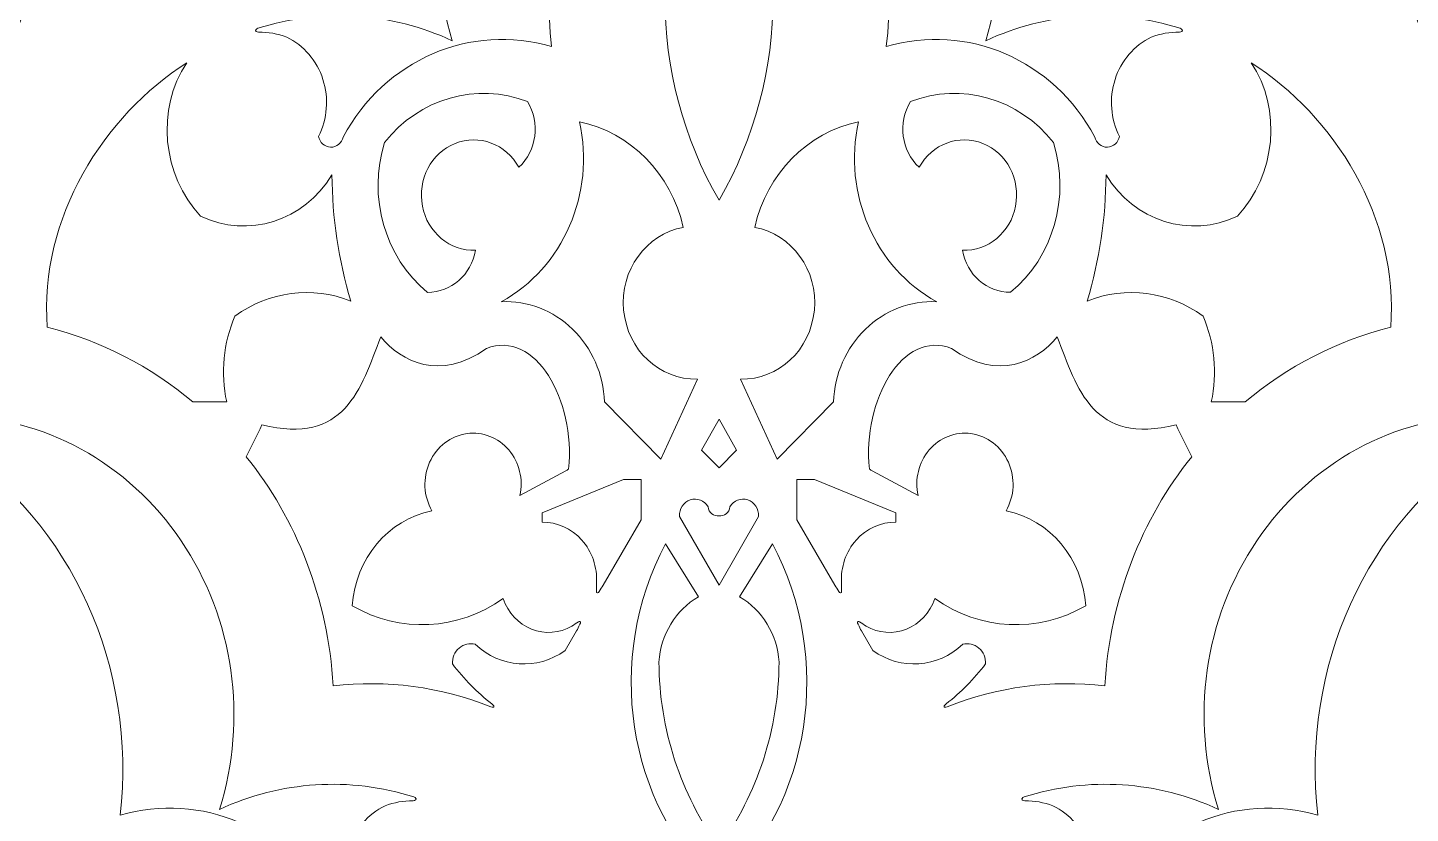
# Model space of a CAD drawing. Header units: centimetres. Extents: x -28.8 to 28.7, y -22.5 to 22.5.
# Drawn here: x 0.8 to 18.57, y -9.44 to 0.65 of the extents above; entities that cross this region are included whole.
import ezdxf

# ---------------------------------------------------------------- set-up
doc = ezdxf.new("R2010")
doc.units = ezdxf.units.CM
doc.header["$MEASUREMENT"] = 0
doc.layers.add('Livello 1', color=7, linetype='Continuous')

msp = doc.modelspace()

# ---------------------------------------------------------------- linework, layer by layer
at = {"layer": 'Livello 1', "color": 242, "lineweight": 9}
for points, knots in [([(4.85088, -0.75432), (5.38498, 0.23825), (6.49166, 0.71769), (7.532, 0.40721), (7.532, 0.40721), (7.31099, 2.30121), (8.15007, 4.15869), (9.68308, 5.16916), (9.68308, 5.16916), (11.21608, 4.15869), (12.05513, 2.30121), (11.83411, 0.40721), (11.83411, 0.40721), (12.87444, 0.71769), (13.98111, 0.23825), (14.51526, -0.75432), (14.51526, -0.75432), (14.53339, -0.83221), (14.60042, -0.88627), (14.67636, -0.88418), (14.67636, -0.88418), (14.75229, -0.88212), (14.81659, -0.82445), (14.83087, -0.74568), (14.83087, -0.74568), (14.71763, -0.52053), (14.69728, -0.25602), (14.77463, -0.01452), (14.77463, -0.01452), (14.85197, 0.227), (15.02021, 0.42413), (15.23965, 0.53047), (15.23965, 0.53047), (15.35612, 0.57277), (15.47838, 0.59463), (15.60154, 0.59523), (15.60154, 0.59523), (15.61238, 0.59551), (15.62414, 0.59655), (15.63303, 0.60402), (15.63303, 0.60402), (15.63593, 0.60646), (15.63851, 0.60957), (15.63921, 0.61311), (15.63921, 0.61311), (15.63992, 0.6166), (15.6388, 0.6205), (15.63707, 0.6239), (15.63707, 0.6239), (15.63166, 0.63467), (15.62051, 0.64052), (15.60995, 0.64381), (15.60995, 0.64381), (14.78562, 0.9053), (13.90011, 0.84858), (13.11179, 0.48375), (13.11179, 0.48375), (13.48012, 1.65167), (13.29669, 2.93522), (12.61833, 3.93631), (12.61833, 3.93631), (11.94, 4.93741), (10.84875, 5.53502), (9.68307, 5.54379), (9.68307, 5.54379), (8.51738, 5.53502), (7.42613, 4.93741), (6.74777, 3.93631), (6.74777, 3.93631), (6.06943, 2.93522), (5.88599, 1.65167), (6.25434, 0.48375), (6.25434, 0.48375), (5.46602, 0.84858), (4.58048, 0.9053), (3.75617, 0.64381), (3.75617, 0.64381), (3.74562, 0.64052), (3.73446, 0.63467), (3.72905, 0.6239), (3.72905, 0.6239), (3.72734, 0.6205), (3.72618, 0.6166), (3.7269, 0.61311), (3.7269, 0.61311), (3.7276, 0.60957), (3.73019, 0.60646), (3.73308, 0.60402), (3.73308, 0.60402), (3.74196, 0.59655), (3.75372, 0.59551), (3.76456, 0.59523), (3.76456, 0.59523), (3.88773, 0.59463), (4.00999, 0.57277), (4.12648, 0.53047), (4.12648, 0.53047), (4.34591, 0.42413), (4.51413, 0.227), (4.59149, -0.01452), (4.59149, -0.01452), (4.66885, -0.25602), (4.64853, -0.52053), (4.53524, -0.74568), (4.53524, -0.74568), (4.54952, -0.82445), (4.61382, -0.88212), (4.68975, -0.88418), (4.68975, -0.88418), (4.76569, -0.88627), (4.83273, -0.83221), (4.85088, -0.75432)], [0, 0, 0, 0, 0.03448276, 0.03448276, 0.03448276, 0.03448276, 0.06896552, 0.06896552, 0.06896552, 0.06896552, 0.10344828, 0.10344828, 0.10344828, 0.10344828, 0.13793103, 0.13793103, 0.13793103, 0.13793103, 0.17241379, 0.17241379, 0.17241379, 0.17241379, 0.20689655, 0.20689655, 0.20689655, 0.20689655, 0.24137931, 0.24137931, 0.24137931, 0.24137931, 0.27586207, 0.27586207, 0.27586207, 0.27586207, 0.31034483, 0.31034483, 0.31034483, 0.31034483, 0.34482759, 0.34482759, 0.34482759, 0.34482759, 0.37931034, 0.37931034, 0.37931034, 0.37931034, 0.4137931, 0.4137931, 0.4137931, 0.4137931, 0.44827586, 0.44827586, 0.44827586, 0.44827586, 0.48275862, 0.48275862, 0.48275862, 0.48275862, 0.51724138, 0.51724138, 0.51724138, 0.51724138, 0.55172414, 0.55172414, 0.55172414, 0.55172414, 0.5862069, 0.5862069, 0.5862069, 0.5862069, 0.62068966, 0.62068966, 0.62068966, 0.62068966, 0.65517241, 0.65517241, 0.65517241, 0.65517241, 0.68965517, 0.68965517, 0.68965517, 0.68965517, 0.72413793, 0.72413793, 0.72413793, 0.72413793, 0.75862069, 0.75862069, 0.75862069, 0.75862069, 0.79310345, 0.79310345, 0.79310345, 0.79310345, 0.82758621, 0.82758621, 0.82758621, 0.82758621, 0.86206897, 0.86206897, 0.86206897, 0.86206897, 0.89655172, 0.89655172, 0.89655172, 0.89655172, 0.93103448, 0.93103448, 0.93103448, 0.93103448, 1, 1, 1, 1]), ([(0.52039, 3.89646), (1.30746, 2.42235), (1.02202, 0.56908), (-0.16689, -0.56563), (-0.16689, -0.56563), (-1.35577, 0.56908), (-1.64124, 2.42235), (-0.85415, 3.89646), (-0.85415, 3.89646), (-0.85415, 3.89646), (-0.43079, 3.21504), (-0.43079, 3.21504), (-0.43079, 3.21504), (-0.72441, 3.04559), (-0.91591, 2.72975), (-0.93882, 2.37724), (-0.93882, 2.37724), (-0.93394, 1.51648), (-0.66287, 0.68097), (-0.16689, -0.00214), (-0.16689, -0.00214), (0.32911, 0.68097), (0.60017, 1.51648), (0.60506, 2.37724), (0.60506, 2.37724), (0.58213, 2.72975), (0.39063, 3.04559), (0.09703, 3.21504), (0.09703, 3.21504), (0.09703, 3.21504), (0.52039, 3.89646), (0.52039, 3.89646)], [0, 0, 0, 0, 0.11111111, 0.11111111, 0.11111111, 0.11111111, 0.22222222, 0.22222222, 0.22222222, 0.22222222, 0.33333333, 0.33333333, 0.33333333, 0.33333333, 0.44444444, 0.44444444, 0.44444444, 0.44444444, 0.55555556, 0.55555556, 0.55555556, 0.55555556, 0.66666667, 0.66666667, 0.66666667, 0.66666667, 0.77777778, 0.77777778, 0.77777778, 0.77777778, 1, 1, 1, 1]), ([(20.22027, 3.89646), (21.00734, 2.42236), (20.72189, 0.56908), (19.533, -0.56563), (19.533, -0.56563), (18.34411, 0.56908), (18.05866, 2.42236), (18.84573, 3.89646), (18.84573, 3.89646), (18.84573, 3.89646), (19.26909, 3.21505), (19.26909, 3.21505), (19.26909, 3.21505), (18.9755, 3.04559), (18.78398, 2.72975), (18.76107, 2.37724), (18.76107, 2.37724), (18.76595, 1.51646), (19.037, 0.68098), (19.533, -0.00214), (19.533, -0.00214), (20.029, 0.68098), (20.30005, 1.51646), (20.30493, 2.37724), (20.30493, 2.37724), (20.28202, 2.72975), (20.09052, 3.04559), (19.79692, 3.21505), (19.79692, 3.21505), (19.79692, 3.21505), (20.22027, 3.89646), (20.22027, 3.89646)], [0, 0, 0, 0, 0.11111111, 0.11111111, 0.11111111, 0.11111111, 0.22222222, 0.22222222, 0.22222222, 0.22222222, 0.33333333, 0.33333333, 0.33333333, 0.33333333, 0.44444444, 0.44444444, 0.44444444, 0.44444444, 0.55555556, 0.55555556, 0.55555556, 0.55555556, 0.66666667, 0.66666667, 0.66666667, 0.66666667, 0.77777778, 0.77777778, 0.77777778, 0.77777778, 1, 1, 1, 1]), ([(9.68308, -1.56678), (10.61001, 0.03185), (10.61001, 2.04427), (9.68308, 3.64291), (9.68308, 3.64291), (8.75615, 2.04427), (8.75615, 0.03185), (9.68308, -1.56678)], [0, 0, 0, 0, 0.33333333, 0.33333333, 0.33333333, 0.33333333, 1, 1, 1, 1]), ([(4.95015, -2.86217), (4.79311, -2.33651), (4.71138, -1.78903), (4.70767, -1.23785), (4.70767, -1.23785), (4.3499, -1.83577), (3.62896, -2.06278), (3.01949, -1.76944), (3.01949, -1.76944), (2.53015, -1.25604), (2.43688, -0.38691), (2.84398, 0.20116), (2.84398, 0.20116), (1.77427, -0.47902), (0.94212, -1.79238), (1.04785, -3.19816), (1.04785, -3.19816), (1.74098, -3.37088), (2.37801, -3.70327), (2.92046, -4.158), (2.92046, -4.158), (2.92046, -4.158), (3.35483, -4.1572), (3.35483, -4.1572), (3.35483, -4.1572), (3.27385, -3.78725), (3.31124, -3.39942), (3.46116, -3.05429), (3.46116, -3.05429), (3.89779, -2.73676), (4.45395, -2.66502), (4.95015, -2.86217)], [0, 0, 0, 0, 0.11111111, 0.11111111, 0.11111111, 0.11111111, 0.22222222, 0.22222222, 0.22222222, 0.22222222, 0.33333333, 0.33333333, 0.33333333, 0.33333333, 0.44444444, 0.44444444, 0.44444444, 0.44444444, 0.55555556, 0.55555556, 0.55555556, 0.55555556, 0.66666667, 0.66666667, 0.66666667, 0.66666667, 0.77777778, 0.77777778, 0.77777778, 0.77777778, 1, 1, 1, 1]), ([(14.41599, -2.86217), (14.57302, -2.33651), (14.65477, -1.78903), (14.65848, -1.23785), (14.65848, -1.23785), (15.01623, -1.83577), (15.7372, -2.06278), (16.34663, -1.76944), (16.34663, -1.76944), (16.83598, -1.25605), (16.92925, -0.38691), (16.52216, 0.20116), (16.52216, 0.20116), (17.59187, -0.47901), (18.42403, -1.79237), (18.31831, -3.19816), (18.31831, -3.19816), (17.62515, -3.37088), (16.98813, -3.70327), (16.44568, -4.158), (16.44568, -4.158), (16.44568, -4.158), (16.01129, -4.15721), (16.01129, -4.15721), (16.01129, -4.15721), (16.09228, -3.78725), (16.0549, -3.39943), (15.90499, -3.05429), (15.90499, -3.05429), (15.46835, -2.73676), (14.91218, -2.66502), (14.41599, -2.86217)], [0, 0, 0, 0, 0.11111111, 0.11111111, 0.11111111, 0.11111111, 0.22222222, 0.22222222, 0.22222222, 0.22222222, 0.33333333, 0.33333333, 0.33333333, 0.33333333, 0.44444444, 0.44444444, 0.44444444, 0.44444444, 0.55555556, 0.55555556, 0.55555556, 0.55555556, 0.66666667, 0.66666667, 0.66666667, 0.66666667, 0.77777778, 0.77777778, 0.77777778, 0.77777778, 1, 1, 1, 1]), ([(5.93591, -2.7497), (5.38472, -2.29593), (5.16395, -1.52474), (5.38478, -0.82452), (5.38478, -0.82452), (5.83058, -0.25612), (6.56708, -0.04584), (7.22336, -0.29961), (7.22336, -0.29961), (7.38713, -0.57194), (7.33916, -0.92959), (7.11025, -1.1432), (7.11025, -1.1432), (6.94485, -0.84306), (6.5981, -0.71334), (6.29067, -0.83662), (6.29067, -0.83662), (5.98324, -0.9599), (5.80541, -1.29997), (5.87038, -1.64039), (5.87038, -1.64039), (5.93534, -1.9808), (6.22401, -2.2216), (6.55267, -2.20953), (6.55267, -2.20953), (6.49912, -2.52419), (6.23865, -2.75232), (5.93591, -2.7497)], [0, 0, 0, 0, 0.125, 0.125, 0.125, 0.125, 0.25, 0.25, 0.25, 0.25, 0.375, 0.375, 0.375, 0.375, 0.5, 0.5, 0.5, 0.5, 0.625, 0.625, 0.625, 0.625, 0.75, 0.75, 0.75, 0.75, 1, 1, 1, 1]), ([(13.43022, -2.74969), (13.9814, -2.29594), (14.20219, -1.52474), (13.98135, -0.82453), (13.98135, -0.82453), (13.53557, -0.25612), (12.79907, -0.04584), (12.14278, -0.29961), (12.14278, -0.29961), (11.979, -0.57194), (12.02695, -0.92959), (12.25589, -1.1432), (12.25589, -1.1432), (12.42129, -0.84306), (12.76804, -0.71334), (13.07548, -0.83663), (13.07548, -0.83663), (13.38289, -0.9599), (13.56073, -1.29997), (13.49575, -1.64039), (13.49575, -1.64039), (13.43079, -1.9808), (13.14213, -2.2216), (12.81347, -2.20953), (12.81347, -2.20953), (12.86702, -2.52418), (13.12749, -2.75233), (13.43022, -2.74969)], [0, 0, 0, 0, 0.125, 0.125, 0.125, 0.125, 0.25, 0.25, 0.25, 0.25, 0.375, 0.375, 0.375, 0.375, 0.5, 0.5, 0.5, 0.5, 0.625, 0.625, 0.625, 0.625, 0.75, 0.75, 0.75, 0.75, 1, 1, 1, 1]), ([(9.22411, -1.91459), (8.74425, -2.00255), (8.40988, -2.4665), (8.45748, -2.97835), (8.45748, -2.97835), (8.50504, -3.49021), (8.91844, -3.87664), (9.40535, -3.86442), (9.40535, -3.86442), (9.40535, -3.86442), (8.93443, -4.89286), (8.93443, -4.89286), (8.93443, -4.89286), (8.93443, -4.89286), (8.20998, -4.15722), (8.20998, -4.15722), (8.20998, -4.15722), (8.19752, -3.80037), (8.05039, -3.46364), (7.80139, -3.22204), (7.80139, -3.22204), (7.5524, -2.98044), (7.22223, -2.85405), (6.88448, -2.87105), (6.88448, -2.87105), (7.6803, -2.43285), (8.09391, -1.481), (7.88954, -0.55814), (7.88954, -0.55814), (8.54737, -0.6957), (9.06879, -1.22567), (9.22411, -1.91459)], [0, 0, 0, 0, 0.11111111, 0.11111111, 0.11111111, 0.11111111, 0.22222222, 0.22222222, 0.22222222, 0.22222222, 0.33333333, 0.33333333, 0.33333333, 0.33333333, 0.44444444, 0.44444444, 0.44444444, 0.44444444, 0.55555556, 0.55555556, 0.55555556, 0.55555556, 0.66666667, 0.66666667, 0.66666667, 0.66666667, 0.77777778, 0.77777778, 0.77777778, 0.77777778, 1, 1, 1, 1]), ([(10.14204, -1.91459), (10.6219, -2.00255), (10.95626, -2.4665), (10.90868, -2.97835), (10.90868, -2.97835), (10.86109, -3.49021), (10.44769, -3.87664), (9.96081, -3.86442), (9.96081, -3.86442), (9.96081, -3.86442), (10.43175, -4.89286), (10.43175, -4.89286), (10.43175, -4.89286), (10.43175, -4.89286), (11.15617, -4.15722), (11.15617, -4.15722), (11.15617, -4.15722), (11.16864, -3.80037), (11.31573, -3.46364), (11.56476, -3.22204), (11.56476, -3.22204), (11.81375, -2.98044), (12.14391, -2.85405), (12.48167, -2.87105), (12.48167, -2.87105), (11.68585, -2.43285), (11.27224, -1.481), (11.47661, -0.55814), (11.47661, -0.55814), (10.81877, -0.6957), (10.29734, -1.22567), (10.14204, -1.91459)], [0, 0, 0, 0, 0.11111111, 0.11111111, 0.11111111, 0.11111111, 0.22222222, 0.22222222, 0.22222222, 0.22222222, 0.33333333, 0.33333333, 0.33333333, 0.33333333, 0.44444444, 0.44444444, 0.44444444, 0.44444444, 0.55555556, 0.55555556, 0.55555556, 0.55555556, 0.66666667, 0.66666667, 0.66666667, 0.66666667, 0.77777778, 0.77777778, 0.77777778, 0.77777778, 1, 1, 1, 1]), ([(4.72349, -7.8072), (4.65777, -6.68252), (4.24776, -5.66401), (3.60686, -4.86161), (3.60686, -4.86161), (3.67393, -4.72449), (3.74101, -4.58737), (3.80808, -4.45023), (3.80808, -4.45023), (4.87471, -4.71787), (5.07936, -3.99055), (5.33473, -3.32173), (5.33473, -3.32173), (5.6, -3.6428), (6.09429, -3.89298), (6.69275, -3.47129), (6.69275, -3.47129), (7.32257, -3.2238), (7.8395, -4.13027), (7.75047, -5.02135), (7.75047, -5.02135), (7.73961, -5.03132), (7.72581, -5.03765), (7.71203, -5.04398), (7.71203, -5.04398), (7.71203, -5.04398), (7.12284, -5.36158), (7.12284, -5.36158), (7.12284, -5.36158), (7.16959, -5.15342), (7.11656, -4.93428), (6.98101, -4.77527), (6.98101, -4.77527), (6.84546, -4.61627), (6.64464, -4.53765), (6.44368, -4.56493), (6.44368, -4.56493), (6.23502, -4.59396), (6.05441, -4.73241), (5.96361, -4.93287), (5.96361, -4.93287), (5.87282, -5.13334), (5.8841, -5.36869), (5.99361, -5.55845), (5.99361, -5.55845), (5.42923, -5.67103), (5.00819, -6.17213), (4.96957, -6.77728), (4.96957, -6.77728), (5.58146, -7.13153), (6.32935, -7.09604), (6.90871, -6.68528), (6.90871, -6.68528), (6.97025, -6.86587), (7.10346, -7.00901), (7.27338, -7.07713), (7.27338, -7.07713), (7.44328, -7.14523), (7.6329, -7.13153), (7.79242, -7.03956), (7.79242, -7.03956), (7.81882, -7.01996), (7.84523, -7.00032), (7.87859, -6.98305), (7.87859, -6.98305), (7.88332, -6.9806), (7.88821, -6.97819), (7.89261, -6.97957), (7.89261, -6.97957), (7.89617, -6.98069), (7.89943, -6.9843), (7.90103, -6.98806), (7.90103, -6.98806), (7.90472, -6.99677), (7.89959, -7.00644), (7.89485, -7.01565), (7.89485, -7.01565), (7.87862, -7.04715), (7.86687, -7.07326), (7.85083, -7.10077), (7.85083, -7.10077), (7.85083, -7.10077), (7.70398, -7.3522), (7.70398, -7.3522), (7.70398, -7.3522), (7.34755, -7.60988), (6.87045, -7.57663), (6.54922, -7.27172), (6.54922, -7.27172), (6.47678, -7.25246), (6.40002, -7.27059), (6.34223, -7.32058), (6.34223, -7.32058), (6.28447, -7.37056), (6.25254, -7.44649), (6.25614, -7.52526), (6.25614, -7.52526), (6.40399, -7.71725), (6.57372, -7.88928), (6.76143, -8.03741), (6.76143, -8.03741), (6.77107, -8.04511), (6.77964, -8.05143), (6.78679, -8.06474), (6.78679, -8.06474), (6.78911, -8.06909), (6.79131, -8.0742), (6.78915, -8.07702), (6.78915, -8.07702), (6.78816, -8.07834), (6.78614, -8.07915), (6.78416, -8.07976), (6.78416, -8.07976), (6.77186, -8.08355), (6.76031, -8.07928), (6.74934, -8.07499), (6.74934, -8.07499), (6.10359, -7.81791), (5.40933, -7.72613), (4.72349, -7.8072)], [0, 0, 0, 0, 0.03225806, 0.03225806, 0.03225806, 0.03225806, 0.06451613, 0.06451613, 0.06451613, 0.06451613, 0.09677419, 0.09677419, 0.09677419, 0.09677419, 0.12903226, 0.12903226, 0.12903226, 0.12903226, 0.16129032, 0.16129032, 0.16129032, 0.16129032, 0.19354839, 0.19354839, 0.19354839, 0.19354839, 0.22580645, 0.22580645, 0.22580645, 0.22580645, 0.25806452, 0.25806452, 0.25806452, 0.25806452, 0.29032258, 0.29032258, 0.29032258, 0.29032258, 0.32258065, 0.32258065, 0.32258065, 0.32258065, 0.35483871, 0.35483871, 0.35483871, 0.35483871, 0.38709677, 0.38709677, 0.38709677, 0.38709677, 0.41935484, 0.41935484, 0.41935484, 0.41935484, 0.4516129, 0.4516129, 0.4516129, 0.4516129, 0.48387097, 0.48387097, 0.48387097, 0.48387097, 0.51612903, 0.51612903, 0.51612903, 0.51612903, 0.5483871, 0.5483871, 0.5483871, 0.5483871, 0.58064516, 0.58064516, 0.58064516, 0.58064516, 0.61290323, 0.61290323, 0.61290323, 0.61290323, 0.64516129, 0.64516129, 0.64516129, 0.64516129, 0.67741935, 0.67741935, 0.67741935, 0.67741935, 0.70967742, 0.70967742, 0.70967742, 0.70967742, 0.74193548, 0.74193548, 0.74193548, 0.74193548, 0.77419355, 0.77419355, 0.77419355, 0.77419355, 0.80645161, 0.80645161, 0.80645161, 0.80645161, 0.83870968, 0.83870968, 0.83870968, 0.83870968, 0.87096774, 0.87096774, 0.87096774, 0.87096774, 0.90322581, 0.90322581, 0.90322581, 0.90322581, 0.93548387, 0.93548387, 0.93548387, 0.93548387, 1, 1, 1, 1]), ([(14.64263, -7.8072), (14.70836, -6.68251), (15.11838, -5.664), (15.75929, -4.8616), (15.75929, -4.8616), (15.69221, -4.72448), (15.62514, -4.58736), (15.55807, -4.45023), (15.55807, -4.45023), (14.49144, -4.71787), (14.28679, -3.99054), (14.03141, -3.32173), (14.03141, -3.32173), (13.76615, -3.6428), (13.27187, -3.89296), (12.6734, -3.47126), (12.6734, -3.47126), (12.04358, -3.22379), (11.52666, -4.13026), (11.61567, -5.02135), (11.61567, -5.02135), (11.62654, -5.03131), (11.64034, -5.03764), (11.65413, -5.04397), (11.65413, -5.04397), (11.65413, -5.04397), (12.24331, -5.36158), (12.24331, -5.36158), (12.24331, -5.36158), (12.19656, -5.15341), (12.24958, -4.93426), (12.38514, -4.77526), (12.38514, -4.77526), (12.5207, -4.61626), (12.72153, -4.53764), (12.92248, -4.56492), (12.92248, -4.56492), (13.13112, -4.59396), (13.31171, -4.7324), (13.40253, -4.93285), (13.40253, -4.93285), (13.49334, -5.13333), (13.48207, -5.36868), (13.37253, -5.55844), (13.37253, -5.55844), (13.93692, -5.67102), (14.35793, -6.17212), (14.39658, -6.77728), (14.39658, -6.77728), (13.78466, -7.13151), (13.0368, -7.09603), (12.45745, -6.68526), (12.45745, -6.68526), (12.39588, -6.86586), (12.26269, -7.009), (12.09276, -7.07712), (12.09276, -7.07712), (11.92287, -7.14522), (11.73323, -7.13151), (11.57374, -7.03955), (11.57374, -7.03955), (11.54732, -7.01995), (11.52091, -7.00031), (11.48757, -6.98304), (11.48757, -6.98304), (11.48283, -6.98059), (11.47796, -6.97818), (11.47354, -6.97956), (11.47354, -6.97956), (11.46998, -6.98069), (11.46669, -6.98429), (11.46512, -6.98805), (11.46512, -6.98805), (11.46143, -6.99676), (11.46655, -7.00644), (11.47129, -7.01564), (11.47129, -7.01564), (11.48754, -7.04715), (11.49926, -7.07325), (11.51533, -7.10076), (11.51533, -7.10076), (11.51533, -7.10076), (11.66219, -7.35219), (11.66219, -7.35219), (11.66219, -7.35219), (12.01858, -7.60988), (12.4957, -7.57662), (12.81694, -7.27171), (12.81694, -7.27171), (12.88938, -7.25245), (12.96613, -7.27057), (13.0239, -7.32058), (13.0239, -7.32058), (13.08172, -7.37055), (13.11361, -7.44648), (13.11, -7.52525), (13.11, -7.52525), (12.96214, -7.71725), (12.79242, -7.88927), (12.6047, -8.0374), (12.6047, -8.0374), (12.59508, -8.0451), (12.5865, -8.05143), (12.57937, -8.06472), (12.57937, -8.06472), (12.57703, -8.06907), (12.57484, -8.07419), (12.57698, -8.07701), (12.57698, -8.07701), (12.57799, -8.07833), (12.58, -8.07915), (12.58198, -8.07975), (12.58198, -8.07975), (12.59429, -8.08355), (12.60583, -8.07927), (12.61679, -8.07499), (12.61679, -8.07499), (13.26254, -7.8179), (13.95681, -7.72612), (14.64263, -7.8072)], [0, 0, 0, 0, 0.03225806, 0.03225806, 0.03225806, 0.03225806, 0.06451613, 0.06451613, 0.06451613, 0.06451613, 0.09677419, 0.09677419, 0.09677419, 0.09677419, 0.12903226, 0.12903226, 0.12903226, 0.12903226, 0.16129032, 0.16129032, 0.16129032, 0.16129032, 0.19354839, 0.19354839, 0.19354839, 0.19354839, 0.22580645, 0.22580645, 0.22580645, 0.22580645, 0.25806452, 0.25806452, 0.25806452, 0.25806452, 0.29032258, 0.29032258, 0.29032258, 0.29032258, 0.32258065, 0.32258065, 0.32258065, 0.32258065, 0.35483871, 0.35483871, 0.35483871, 0.35483871, 0.38709677, 0.38709677, 0.38709677, 0.38709677, 0.41935484, 0.41935484, 0.41935484, 0.41935484, 0.4516129, 0.4516129, 0.4516129, 0.4516129, 0.48387097, 0.48387097, 0.48387097, 0.48387097, 0.51612903, 0.51612903, 0.51612903, 0.51612903, 0.5483871, 0.5483871, 0.5483871, 0.5483871, 0.58064516, 0.58064516, 0.58064516, 0.58064516, 0.61290323, 0.61290323, 0.61290323, 0.61290323, 0.64516129, 0.64516129, 0.64516129, 0.64516129, 0.67741935, 0.67741935, 0.67741935, 0.67741935, 0.70967742, 0.70967742, 0.70967742, 0.70967742, 0.74193548, 0.74193548, 0.74193548, 0.74193548, 0.77419355, 0.77419355, 0.77419355, 0.77419355, 0.80645161, 0.80645161, 0.80645161, 0.80645161, 0.83870968, 0.83870968, 0.83870968, 0.83870968, 0.87096774, 0.87096774, 0.87096774, 0.87096774, 0.90322581, 0.90322581, 0.90322581, 0.90322581, 0.93548387, 0.93548387, 0.93548387, 0.93548387, 1, 1, 1, 1]), ([(-4.99906, -10.63132), (-4.46495, -9.63874), (-3.35827, -9.1593), (-2.31793, -9.46977), (-2.31793, -9.46977), (-2.53893, -7.57578), (-1.69988, -5.71829), (-0.16685, -4.70784), (-0.16685, -4.70784), (1.36615, -5.71829), (2.20519, -7.57578), (1.98418, -9.46977), (1.98418, -9.46977), (3.02452, -9.1593), (4.13122, -9.63874), (4.66532, -10.63132), (4.66532, -10.63132), (4.68346, -10.7092), (4.75049, -10.76326), (4.82643, -10.76117), (4.82643, -10.76117), (4.90236, -10.7591), (4.96666, -10.70144), (4.98095, -10.62267), (4.98095, -10.62267), (4.86768, -10.39752), (4.84736, -10.13301), (4.9247, -9.8915), (4.9247, -9.8915), (5.00205, -9.65), (5.17028, -9.45285), (5.38971, -9.34652), (5.38971, -9.34652), (5.50619, -9.30422), (5.62846, -9.28235), (5.75162, -9.28175), (5.75162, -9.28175), (5.76247, -9.28148), (5.77422, -9.28044), (5.78312, -9.27296), (5.78312, -9.27296), (5.78599, -9.27052), (5.7886, -9.26741), (5.78929, -9.26387), (5.78929, -9.26387), (5.78999, -9.26039), (5.78886, -9.25649), (5.78714, -9.25309), (5.78714, -9.25309), (5.78173, -9.24232), (5.77058, -9.23646), (5.76003, -9.23318), (5.76003, -9.23318), (4.93571, -8.97168), (4.05018, -9.0284), (3.26186, -9.39325), (3.26186, -9.39325), (3.63021, -8.22533), (3.44677, -6.94178), (2.7684, -5.94067), (2.7684, -5.94067), (2.09006, -4.93958), (0.99881, -4.34197), (-0.16686, -4.3332), (-0.16686, -4.3332), (-1.33255, -4.34197), (-2.4238, -4.93958), (-3.10214, -5.94067), (-3.10214, -5.94067), (-3.78051, -6.94178), (-3.96396, -8.22533), (-3.5956, -9.39325), (-3.5956, -9.39325), (-4.38392, -9.0284), (-5.26946, -8.97168), (-6.09375, -9.23318), (-6.09375, -9.23318), (-6.10433, -9.23646), (-6.11546, -9.24232), (-6.12087, -9.25309), (-6.12087, -9.25309), (-6.12259, -9.25649), (-6.12373, -9.26039), (-6.12303, -9.26387), (-6.12303, -9.26387), (-6.12234, -9.26741), (-6.11973, -9.27052), (-6.11685, -9.27296), (-6.11685, -9.27296), (-6.10796, -9.28044), (-6.09621, -9.28148), (-6.08536, -9.28175), (-6.08536, -9.28175), (-5.96219, -9.28235), (-5.83992, -9.30422), (-5.72346, -9.34652), (-5.72346, -9.34652), (-5.50403, -9.45285), (-5.33579, -9.65), (-5.25844, -9.8915), (-5.25844, -9.8915), (-5.18109, -10.13301), (-5.20141, -10.39752), (-5.31468, -10.62267), (-5.31468, -10.62267), (-5.3004, -10.70144), (-5.23612, -10.7591), (-5.16016, -10.76117), (-5.16016, -10.76117), (-5.08424, -10.76326), (-5.0172, -10.7092), (-4.99906, -10.63132)], [0, 0, 0, 0, 0.03448276, 0.03448276, 0.03448276, 0.03448276, 0.06896552, 0.06896552, 0.06896552, 0.06896552, 0.10344828, 0.10344828, 0.10344828, 0.10344828, 0.13793103, 0.13793103, 0.13793103, 0.13793103, 0.17241379, 0.17241379, 0.17241379, 0.17241379, 0.20689655, 0.20689655, 0.20689655, 0.20689655, 0.24137931, 0.24137931, 0.24137931, 0.24137931, 0.27586207, 0.27586207, 0.27586207, 0.27586207, 0.31034483, 0.31034483, 0.31034483, 0.31034483, 0.34482759, 0.34482759, 0.34482759, 0.34482759, 0.37931034, 0.37931034, 0.37931034, 0.37931034, 0.4137931, 0.4137931, 0.4137931, 0.4137931, 0.44827586, 0.44827586, 0.44827586, 0.44827586, 0.48275862, 0.48275862, 0.48275862, 0.48275862, 0.51724138, 0.51724138, 0.51724138, 0.51724138, 0.55172414, 0.55172414, 0.55172414, 0.55172414, 0.5862069, 0.5862069, 0.5862069, 0.5862069, 0.62068966, 0.62068966, 0.62068966, 0.62068966, 0.65517241, 0.65517241, 0.65517241, 0.65517241, 0.68965517, 0.68965517, 0.68965517, 0.68965517, 0.72413793, 0.72413793, 0.72413793, 0.72413793, 0.75862069, 0.75862069, 0.75862069, 0.75862069, 0.79310345, 0.79310345, 0.79310345, 0.79310345, 0.82758621, 0.82758621, 0.82758621, 0.82758621, 0.86206897, 0.86206897, 0.86206897, 0.86206897, 0.89655172, 0.89655172, 0.89655172, 0.89655172, 0.93103448, 0.93103448, 0.93103448, 0.93103448, 1, 1, 1, 1]), ([(9.68309, -4.38044), (9.68309, -4.38044), (9.90826, -4.77656), (9.90826, -4.77656), (9.90826, -4.77656), (9.90826, -4.77656), (9.68309, -5.00654), (9.68309, -5.00654), (9.68309, -5.00654), (9.68309, -5.00654), (9.4579, -4.77656), (9.4579, -4.77656), (9.4579, -4.77656), (9.4579, -4.77656), (9.68309, -4.38044), (9.68309, -4.38044)], [0, 0, 0, 0, 0.2, 0.2, 0.2, 0.2, 0.4, 0.4, 0.4, 0.4, 0.6, 0.6, 0.6, 0.6, 1, 1, 1, 1]), ([(14.70082, -10.63135), (15.23494, -9.63877), (16.34161, -9.15933), (17.38194, -9.4698), (17.38194, -9.4698), (17.16093, -7.57581), (18, -5.71832), (19.53303, -4.70787), (19.53303, -4.70787), (21.06603, -5.71832), (21.90508, -7.57581), (21.68407, -9.4698), (21.68407, -9.4698), (22.72439, -9.15933), (23.83108, -9.63877), (24.36519, -10.63135), (24.36519, -10.63135), (24.38332, -10.70924), (24.45036, -10.76329), (24.52631, -10.7612), (24.52631, -10.7612), (24.60227, -10.75913), (24.66655, -10.70148), (24.68082, -10.62271), (24.68082, -10.62271), (24.56755, -10.39755), (24.54721, -10.13305), (24.62457, -9.89154), (24.62457, -9.89154), (24.70193, -9.65004), (24.87017, -9.45288), (25.0896, -9.34656), (25.0896, -9.34656), (25.20606, -9.30426), (25.32833, -9.28238), (25.4515, -9.28179), (25.4515, -9.28179), (25.46233, -9.28151), (25.47409, -9.28047), (25.48299, -9.27299), (25.48299, -9.27299), (25.48588, -9.27055), (25.48848, -9.26744), (25.48918, -9.26391), (25.48918, -9.26391), (25.4899, -9.26042), (25.48873, -9.25653), (25.48701, -9.25312), (25.48701, -9.25312), (25.4816, -9.24235), (25.47046, -9.2365), (25.45989, -9.23321), (25.45989, -9.23321), (24.63559, -8.97171), (23.75004, -9.02844), (22.96173, -9.39328), (22.96173, -9.39328), (23.33007, -8.22536), (23.14664, -6.94181), (22.4683, -5.94071), (22.4683, -5.94071), (21.78994, -4.93961), (20.69869, -4.342), (19.53301, -4.33324), (19.53301, -4.33324), (18.36734, -4.342), (17.27608, -4.93961), (16.59772, -5.94071), (16.59772, -5.94071), (15.91937, -6.94181), (15.73594, -8.22536), (16.10428, -9.39328), (16.10428, -9.39328), (15.31594, -9.02844), (14.43042, -8.97171), (13.60612, -9.23321), (13.60612, -9.23321), (13.59557, -9.2365), (13.5844, -9.24235), (13.57899, -9.25312), (13.57899, -9.25312), (13.57727, -9.25653), (13.57614, -9.26042), (13.57684, -9.26391), (13.57684, -9.26391), (13.57754, -9.26744), (13.58013, -9.27055), (13.58303, -9.27299), (13.58303, -9.27299), (13.59192, -9.28047), (13.60368, -9.28151), (13.61452, -9.28179), (13.61452, -9.28179), (13.73768, -9.28238), (13.85994, -9.30426), (13.97641, -9.34656), (13.97641, -9.34656), (14.19584, -9.45288), (14.36409, -9.65004), (14.44144, -9.89154), (14.44144, -9.89154), (14.5188, -10.13305), (14.49846, -10.39755), (14.38518, -10.62271), (14.38518, -10.62271), (14.39948, -10.70148), (14.46377, -10.75913), (14.5397, -10.7612), (14.5397, -10.7612), (14.61564, -10.76329), (14.6827, -10.70924), (14.70082, -10.63135)], [0, 0, 0, 0, 0.03448276, 0.03448276, 0.03448276, 0.03448276, 0.06896552, 0.06896552, 0.06896552, 0.06896552, 0.10344828, 0.10344828, 0.10344828, 0.10344828, 0.13793103, 0.13793103, 0.13793103, 0.13793103, 0.17241379, 0.17241379, 0.17241379, 0.17241379, 0.20689655, 0.20689655, 0.20689655, 0.20689655, 0.24137931, 0.24137931, 0.24137931, 0.24137931, 0.27586207, 0.27586207, 0.27586207, 0.27586207, 0.31034483, 0.31034483, 0.31034483, 0.31034483, 0.34482759, 0.34482759, 0.34482759, 0.34482759, 0.37931034, 0.37931034, 0.37931034, 0.37931034, 0.4137931, 0.4137931, 0.4137931, 0.4137931, 0.44827586, 0.44827586, 0.44827586, 0.44827586, 0.48275862, 0.48275862, 0.48275862, 0.48275862, 0.51724138, 0.51724138, 0.51724138, 0.51724138, 0.55172414, 0.55172414, 0.55172414, 0.55172414, 0.5862069, 0.5862069, 0.5862069, 0.5862069, 0.62068966, 0.62068966, 0.62068966, 0.62068966, 0.65517241, 0.65517241, 0.65517241, 0.65517241, 0.68965517, 0.68965517, 0.68965517, 0.68965517, 0.72413793, 0.72413793, 0.72413793, 0.72413793, 0.75862069, 0.75862069, 0.75862069, 0.75862069, 0.79310345, 0.79310345, 0.79310345, 0.79310345, 0.82758621, 0.82758621, 0.82758621, 0.82758621, 0.86206897, 0.86206897, 0.86206897, 0.86206897, 0.89655172, 0.89655172, 0.89655172, 0.89655172, 0.93103448, 0.93103448, 0.93103448, 0.93103448, 1, 1, 1, 1]), ([(7.40883, -5.58145), (7.40883, -5.58145), (8.45563, -5.15602), (8.45563, -5.15602), (8.45563, -5.15602), (8.45563, -5.15602), (8.68443, -5.15602), (8.68443, -5.15602), (8.68443, -5.15602), (8.68443, -5.15602), (8.68443, -5.67345), (8.68443, -5.67345), (8.68443, -5.67345), (8.68443, -5.67345), (8.1942, -6.5128), (8.1942, -6.5128), (8.1942, -6.5128), (8.17813, -6.54033), (8.1613, -6.56312), (8.14192, -6.59257), (8.14192, -6.59257), (8.13628, -6.60118), (8.1304, -6.61036), (8.12137, -6.61079), (8.12137, -6.61079), (8.11744, -6.61098), (8.11294, -6.60951), (8.11039, -6.60665), (8.11039, -6.60665), (8.10724, -6.60312), (8.10712, -6.59743), (8.10704, -6.59185), (8.10704, -6.59185), (8.10638, -6.55266), (8.10707, -6.51876), (8.10777, -6.48486), (8.10777, -6.48486), (8.11999, -6.28135), (8.05171, -6.08158), (7.91925, -5.93319), (7.91925, -5.93319), (7.78675, -5.78479), (7.60194, -5.70109), (7.40883, -5.70198), (7.40883, -5.70198), (7.40883, -5.70198), (7.40883, -5.58145), (7.40883, -5.58145)], [0, 0, 0, 0, 0.07692308, 0.07692308, 0.07692308, 0.07692308, 0.15384615, 0.15384615, 0.15384615, 0.15384615, 0.23076923, 0.23076923, 0.23076923, 0.23076923, 0.30769231, 0.30769231, 0.30769231, 0.30769231, 0.38461538, 0.38461538, 0.38461538, 0.38461538, 0.46153846, 0.46153846, 0.46153846, 0.46153846, 0.53846154, 0.53846154, 0.53846154, 0.53846154, 0.61538462, 0.61538462, 0.61538462, 0.61538462, 0.69230769, 0.69230769, 0.69230769, 0.69230769, 0.76923077, 0.76923077, 0.76923077, 0.76923077, 0.84615385, 0.84615385, 0.84615385, 0.84615385, 1, 1, 1, 1]), ([(11.95734, -5.58145), (11.95734, -5.58145), (10.91051, -5.15602), (10.91051, -5.15602), (10.91051, -5.15602), (10.91051, -5.15602), (10.68176, -5.15602), (10.68176, -5.15602), (10.68176, -5.15602), (10.68176, -5.15602), (10.68176, -5.67345), (10.68176, -5.67345), (10.68176, -5.67345), (10.68176, -5.67345), (11.17197, -6.5128), (11.17197, -6.5128), (11.17197, -6.5128), (11.18804, -6.54033), (11.20488, -6.56312), (11.22423, -6.59257), (11.22423, -6.59257), (11.22988, -6.60118), (11.23576, -6.61036), (11.2448, -6.61079), (11.2448, -6.61079), (11.24872, -6.61098), (11.25321, -6.60951), (11.25576, -6.60665), (11.25576, -6.60665), (11.2589, -6.60312), (11.25904, -6.59743), (11.25913, -6.59185), (11.25913, -6.59185), (11.25979, -6.55266), (11.2591, -6.51876), (11.25841, -6.48486), (11.25841, -6.48486), (11.24618, -6.28135), (11.31443, -6.08158), (11.44691, -5.93319), (11.44691, -5.93319), (11.57939, -5.78479), (11.76423, -5.70109), (11.95734, -5.70198), (11.95734, -5.70198), (11.95734, -5.70198), (11.95734, -5.58145), (11.95734, -5.58145)], [0, 0, 0, 0, 0.07692308, 0.07692308, 0.07692308, 0.07692308, 0.15384615, 0.15384615, 0.15384615, 0.15384615, 0.23076923, 0.23076923, 0.23076923, 0.23076923, 0.30769231, 0.30769231, 0.30769231, 0.30769231, 0.38461538, 0.38461538, 0.38461538, 0.38461538, 0.46153846, 0.46153846, 0.46153846, 0.46153846, 0.53846154, 0.53846154, 0.53846154, 0.53846154, 0.61538462, 0.61538462, 0.61538462, 0.61538462, 0.69230769, 0.69230769, 0.69230769, 0.69230769, 0.76923077, 0.76923077, 0.76923077, 0.76923077, 0.84615385, 0.84615385, 0.84615385, 0.84615385, 1, 1, 1, 1]), ([(9.68309, -6.51355), (9.68309, -6.51355), (10.19149, -5.62818), (10.19149, -5.62818), (10.19149, -5.62818), (10.19641, -5.53201), (10.13903, -5.44453), (10.05201, -5.41562), (10.05201, -5.41562), (9.96503, -5.3867), (9.87054, -5.42367), (9.8224, -5.50549), (9.8224, -5.50549), (9.81942, -5.54072), (9.80276, -5.57305), (9.77635, -5.59483), (9.77635, -5.59483), (9.74992, -5.61658), (9.71616, -5.62577), (9.68309, -5.62024), (9.68309, -5.62024), (9.65001, -5.62577), (9.61623, -5.61658), (9.58982, -5.59483), (9.58982, -5.59483), (9.56341, -5.57305), (9.54673, -5.54072), (9.54374, -5.50549), (9.54374, -5.50549), (9.49562, -5.42367), (9.40114, -5.3867), (9.31413, -5.41562), (9.31413, -5.41562), (9.22714, -5.44453), (9.16976, -5.53201), (9.17467, -5.62818), (9.17467, -5.62818), (9.17467, -5.62818), (9.68309, -6.51355), (9.68309, -6.51355)], [0, 0, 0, 0, 0.09090909, 0.09090909, 0.09090909, 0.09090909, 0.18181818, 0.18181818, 0.18181818, 0.18181818, 0.27272727, 0.27272727, 0.27272727, 0.27272727, 0.36363636, 0.36363636, 0.36363636, 0.36363636, 0.45454545, 0.45454545, 0.45454545, 0.45454545, 0.54545455, 0.54545455, 0.54545455, 0.54545455, 0.63636364, 0.63636364, 0.63636364, 0.63636364, 0.72727273, 0.72727273, 0.72727273, 0.72727273, 0.81818182, 0.81818182, 0.81818182, 0.81818182, 1, 1, 1, 1]), ([(10.37035, -5.98054), (11.15744, -7.45464), (10.87199, -9.30792), (9.68309, -10.44264), (9.68309, -10.44264), (8.49418, -9.30792), (8.20874, -7.45464), (8.99582, -5.98054), (8.99582, -5.98054), (8.99582, -5.98054), (9.41916, -6.66196), (9.41916, -6.66196), (9.41916, -6.66196), (9.12556, -6.83141), (8.93407, -7.14726), (8.91115, -7.49975), (8.91115, -7.49975), (8.91603, -8.36052), (9.18707, -9.19604), (9.68309, -9.87914), (9.68309, -9.87914), (10.17907, -9.19604), (10.45015, -8.36052), (10.455, -7.49975), (10.455, -7.49975), (10.43209, -7.14726), (10.24059, -6.83141), (9.94699, -6.66196), (9.94699, -6.66196), (9.94699, -6.66196), (10.37035, -5.98054), (10.37035, -5.98054)], [0, 0, 0, 0, 0.11111111, 0.11111111, 0.11111111, 0.11111111, 0.22222222, 0.22222222, 0.22222222, 0.22222222, 0.33333333, 0.33333333, 0.33333333, 0.33333333, 0.44444444, 0.44444444, 0.44444444, 0.44444444, 0.55555556, 0.55555556, 0.55555556, 0.55555556, 0.66666667, 0.66666667, 0.66666667, 0.66666667, 0.77777778, 0.77777778, 0.77777778, 0.77777778, 1, 1, 1, 1])]:
    msp.add_open_spline(points, degree=3, knots=knots, dxfattribs=at)

doc.saveas('drawing.dxf')
